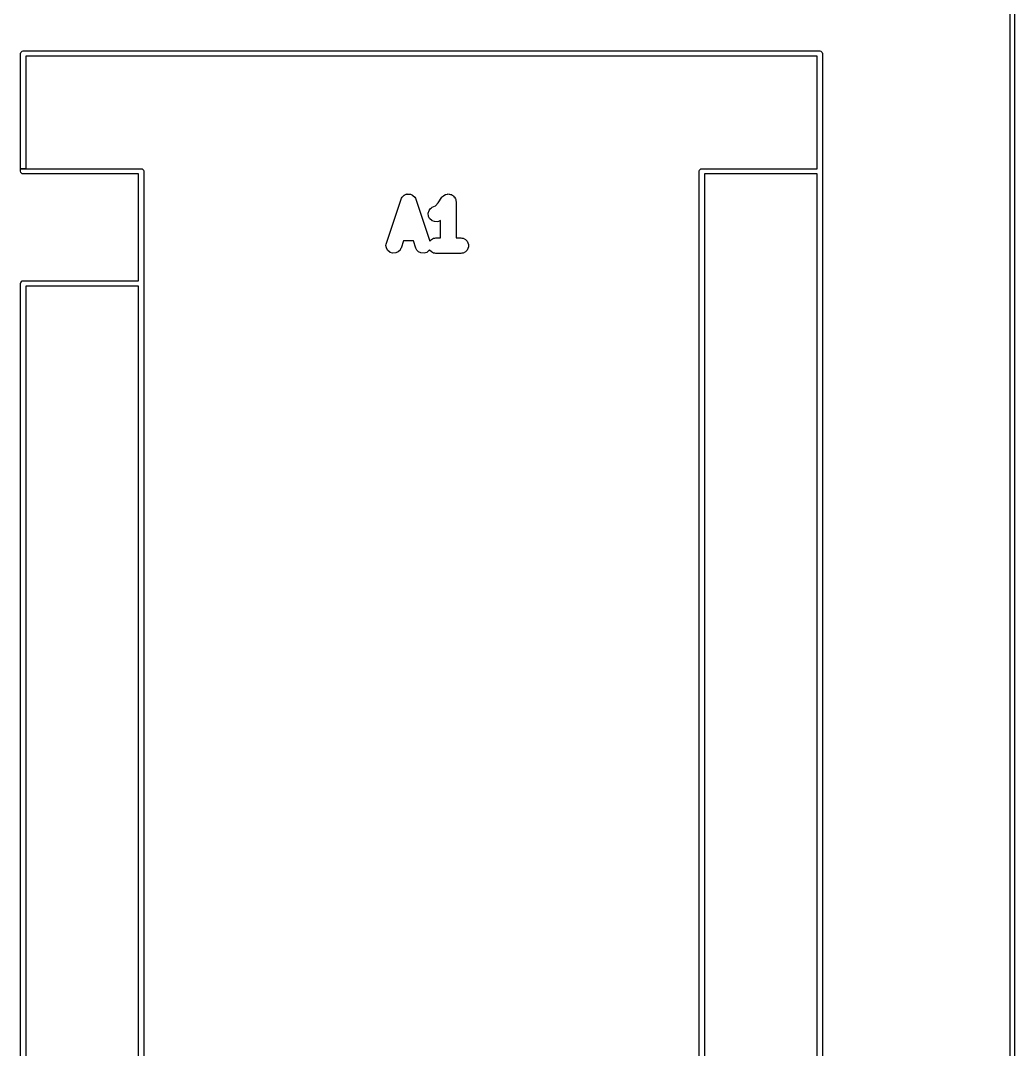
# Model space of a CAD drawing. Header units: millimetres. Extents: x 102.9 to 147, y -135 to -49.9.
# Drawn here: x 124.54 to 147.05, y -110.46 to -87.15 of the extents above; entities that cross this region are included whole.
import ezdxf

# ---------------------------------------------------------------- set-up
doc = ezdxf.new("R2010")
doc.units = ezdxf.units.MM
doc.layers.add('F.Silkscreen', color=41, linetype='CONTINUOUS', true_color=0xf2eda1)

msp = doc.modelspace()

# ---------------------------------------------------------------- linework, layer by layer
at = {"layer": 'F.Silkscreen', "linetype": 'CONTINUOUS'}
for p, q in [((146.95, -134.95), (146.95, -50.05)), ((147.05, -50), (147.05, -135)), ((124.54, -87.9), (124.544567, -87.877039)), ((124.544567, -87.877039), (124.577039, -87.844567)), ((124.577039, -87.844567), (124.6, -87.84)), ((124.6, -87.84), (142.64, -87.84)), ((142.64, -87.84), (142.662961, -87.844567)), ((142.662961, -87.844567), (142.695433, -87.877039)), ((142.695433, -87.877039), (142.7, -87.9)), ((124.54, -90.51), (124.54, -87.9)), ((142.58, -87.96), (124.66, -87.96)), ((124.66, -87.96), (124.66, -90.51)), ((142.58, -90.51), (142.58, -87.96)), ((142.7, -87.9), (142.7, -131.34)), ((124.54, -90.57), (124.54, -90.51)), ((124.54, -90.51), (124.66, -90.51)), ((124.66, -90.51), (124.54, -90.51)), ((124.544567, -90.592961), (124.54, -90.57)), ((124.577039, -90.625433), (124.544567, -90.592961)), ((124.6, -90.63), (124.577039, -90.625433)), ((127.21, -90.63), (124.6, -90.63)), ((124.66, -90.51), (127.27, -90.51)), ((127.21, -93.05), (127.21, -90.63)), ((127.27, -90.51), (127.292961, -90.514567)), ((127.292961, -90.514567), (127.325433, -90.547039)), ((127.325433, -90.547039), (127.33, -90.57)), ((127.33, -90.57), (127.33, -93.11)), ((139.91, -90.57), (139.914567, -90.547039)), ((139.91, -128.61), (139.91, -90.57)), ((139.914567, -90.547039), (139.947039, -90.514567)), ((139.947039, -90.514567), (139.97, -90.51)), ((139.97, -90.51), (142.58, -90.51)), ((142.58, -90.63), (140.03, -90.63)), ((140.03, -90.63), (140.03, -128.61)), ((142.58, -128.61), (142.58, -90.63)), ((133.180274, -91.156156), (133.222414, -91.116244)), ((133.222414, -91.116244), (133.227426, -91.113737)), ((133.227426, -91.113737), (133.228507, -91.115899)), ((133.228507, -91.115899), (133.243045, -91.103292)), ((133.243045, -91.103292), (133.258862, -91.098019)), ((133.258862, -91.098019), (133.273771, -91.090565)), ((133.273771, -91.090565), (133.292954, -91.089201)), ((133.292191, -91.08691), (133.297508, -91.085138)), ((133.292954, -91.089201), (133.292191, -91.08691)), ((133.297508, -91.085138), (133.323821, -91.087008)), ((133.323821, -91.087008), (133.350115, -91.08514)), ((133.350115, -91.08514), (133.355431, -91.086912)), ((133.355431, -91.086912), (133.354667, -91.089201)), ((133.354667, -91.089201), (133.373843, -91.090564)), ((133.373843, -91.090564), (133.388756, -91.09802)), ((133.388756, -91.09802), (133.404574, -91.103293)), ((133.404574, -91.103293), (133.419102, -91.115893)), ((133.419102, -91.115893), (133.420183, -91.113733)), ((133.420183, -91.113733), (133.425196, -91.11624)), ((133.425196, -91.11624), (133.467344, -91.156156)), ((134.095383, -91.142579), (134.116054, -91.121865)), ((134.116054, -91.121865), (134.129107, -91.114869)), ((134.129107, -91.114869), (134.129166, -91.114811)), ((134.129166, -91.114811), (134.129388, -91.114718)), ((134.129388, -91.114718), (134.167219, -91.094445)), ((134.167219, -91.094445), (134.174791, -91.09293)), ((134.174791, -91.09293), (134.175342, -91.095686)), ((134.175342, -91.095686), (134.19987, -91.085528)), ((134.19987, -91.085528), (134.211809, -91.085528)), ((134.211809, -91.085528), (134.223515, -91.083187)), ((134.223515, -91.083187), (134.249551, -91.088337)), ((134.249551, -91.088337), (134.249551, -91.085528)), ((134.249551, -91.085528), (134.257272, -91.085528)), ((134.257272, -91.085528), (134.27731, -91.093828)), ((134.27731, -91.093828), (134.298593, -91.098038)), ((134.298593, -91.098038), (134.305018, -91.102321)), ((134.305018, -91.102321), (134.303459, -91.104659)), ((134.303459, -91.104659), (134.327983, -91.114817)), ((134.327983, -91.114817), (134.336425, -91.123259)), ((134.336425, -91.123259), (134.346358, -91.129881)), ((134.346358, -91.129881), (134.361126, -91.151933)), ((132.824457, -92.199479), (133.15779, -91.199479)), ((133.15779, -91.199479), (133.165782, -91.181578)), ((133.165782, -91.181578), (133.180274, -91.156156)), ((133.467344, -91.156156), (133.481836, -91.181579)), ((133.481836, -91.181579), (133.489828, -91.199479)), ((133.489828, -91.199479), (133.807066, -92.151195)), ((133.864595, -91.384008), (133.934431, -91.34909)), ((133.934431, -91.34909), (133.997336, -91.286185)), ((133.997336, -91.286185), (134.082962, -91.157746)), ((134.082962, -91.157746), (134.095383, -91.142579)), ((134.361126, -91.151933), (134.363113, -91.149947)), ((134.363113, -91.149947), (134.368573, -91.155407)), ((134.368573, -91.155407), (134.388818, -91.193283)), ((134.388818, -91.193283), (134.388946, -91.193474)), ((134.388946, -91.193474), (134.388947, -91.193479)), ((134.388947, -91.193479), (134.388961, -91.193551)), ((134.388961, -91.193551), (134.395941, -91.206609)), ((134.395941, -91.206609), (134.40165, -91.23531)), ((134.40165, -91.23531), (134.403571, -91.254819)), ((134.403571, -91.254819), (134.403571, -92.079819)), ((133.773177, -91.514228), (133.791329, -91.459771)), ((133.778603, -91.590571), (133.773177, -91.514228)), ((133.804274, -91.641913), (133.778603, -91.590571)), ((133.791329, -91.459771), (133.824886, -91.412394)), ((133.824886, -91.412394), (133.848004, -91.394452)), ((133.848004, -91.394452), (133.864595, -91.384008)), ((133.804275, -91.641914), (133.804274, -91.641913)), ((133.862095, -91.692061), (133.804275, -91.641914)), ((133.916552, -91.710213), (133.862095, -91.692061)), ((133.974586, -91.711793), (133.916552, -91.710213)), ((134.00281, -91.704064), (133.974586, -91.711793)), ((134.021119, -91.697058), (134.00281, -91.704064)), ((134.053571, -91.680832), (134.021119, -91.697058)), ((134.053571, -92.079819), (134.053571, -91.680832)), ((132.81645, -92.247628), (132.82011, -92.218595)), ((132.826222, -92.304856), (132.81645, -92.247628)), ((132.82011, -92.218595), (132.824457, -92.199479)), ((132.851893, -92.356199), (132.826222, -92.304856)), ((133.211847, -92.144104), (133.156495, -92.310159)), ((133.435771, -92.144104), (133.211847, -92.144104)), ((133.491123, -92.310159), (133.435771, -92.144104)), ((133.807066, -92.151195), (133.843445, -92.114817)), ((133.843445, -92.114817), (133.894647, -92.087449)), ((133.894647, -92.087449), (133.923348, -92.08174)), ((133.923348, -92.08174), (133.942857, -92.079819)), ((133.942857, -92.079819), (134.053571, -92.079819)), ((134.403571, -92.079819), (134.514285, -92.079819)), ((134.514285, -92.079819), (134.533794, -92.08174)), ((134.533794, -92.08174), (134.562495, -92.087449)), ((134.562495, -92.087449), (134.613697, -92.114817)), ((134.613697, -92.114817), (134.654287, -92.155407)), ((134.654287, -92.155407), (134.683576, -92.226118)), ((134.683576, -92.28352), (134.654287, -92.354231)), ((134.683576, -92.226118), (134.683576, -92.28352)), ((132.909713, -92.406346), (132.851893, -92.356199)), ((132.964169, -92.424498), (132.909713, -92.406346)), ((133.040513, -92.419073), (132.964169, -92.424498)), ((133.091856, -92.393402), (133.040513, -92.419073)), ((133.134011, -92.353482), (133.091856, -92.393402)), ((133.148503, -92.328059), (133.134011, -92.353482)), ((133.156495, -92.310159), (133.148503, -92.328059)), ((133.499115, -92.32806), (133.491123, -92.310159)), ((133.513607, -92.353482), (133.499115, -92.32806)), ((133.55576, -92.3934), (133.513607, -92.353482)), ((133.607102, -92.419072), (133.55576, -92.3934)), ((133.607103, -92.419072), (133.607102, -92.419072)), ((133.683447, -92.424499), (133.607103, -92.419072)), ((133.737904, -92.406347), (133.683447, -92.424499)), ((133.737906, -92.406346), (133.737904, -92.406347)), ((133.795725, -92.356199), (133.737906, -92.406346)), ((133.80007, -92.347508), (133.795725, -92.356199)), ((133.802855, -92.354231), (133.80007, -92.347508)), ((133.843445, -92.394821), (133.802855, -92.354231)), ((133.894647, -92.422189), (133.843445, -92.394821)), ((133.923348, -92.427898), (133.894647, -92.422189)), ((133.942857, -92.429819), (133.923348, -92.427898)), ((134.514285, -92.429819), (133.942857, -92.429819)), ((134.533794, -92.427898), (134.514285, -92.429819)), ((134.562495, -92.422189), (134.533794, -92.427898)), ((134.613697, -92.394821), (134.562495, -92.422189)), ((134.654287, -92.354231), (134.613697, -92.394821)), ((124.54, -93.11), (124.544567, -93.087039)), ((124.54, -128.61), (124.54, -93.11)), ((124.544567, -93.087039), (124.577039, -93.054567)), ((124.577039, -93.054567), (124.6, -93.05)), ((124.6, -93.05), (127.21, -93.05)), ((127.21, -93.17), (124.66, -93.17)), ((124.66, -93.17), (124.66, -128.61)), ((127.21, -128.61), (127.21, -93.17)), ((127.33, -93.11), (127.33, -128.67))]:
    msp.add_line(p, q, dxfattribs=at)

doc.saveas('drawing.dxf')
